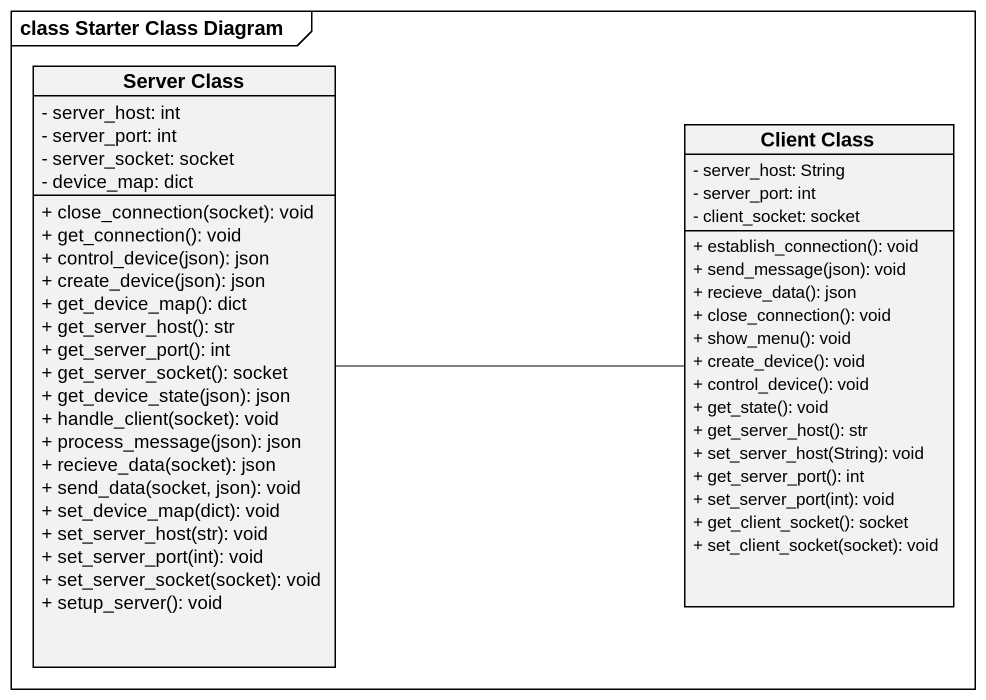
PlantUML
@startuml
mainframe class Starter Class Diagram
hide circle
hide empty members
skinparam classAttributeIconSize 0
class "Server Class" as Server_Class {
  - server_host: int
  - server_port: int
  - server_socket: socket
  - device_map: dict
  + close_connection(socket): void
  + get_connection(): void
  + control_device(json): json
  + create_device(json): json
  + get_device_map(): dict
  + get_server_host(): str
  + get_server_port(): int
  + get_server_socket(): socket
  + get_device_state(json): json
  + handle_client(socket): void
  + process_message(json): json
  + recieve_data(socket): json
  + send_data(socket, json): void
  + set_device_map(dict): void
  + set_server_host(str): void
  + set_server_port(int): void
  + set_server_socket(socket): void
  + setup_server(): void
}
class "Client Class" as Client_Class {
  - server_host: String
  - server_port: int
  - client_socket: socket
  + establish_connection(): void
  + send_message(json): void
  + recieve_data(): json
  + close_connection(): void
  + show_menu(): void
  + create_device(): void
  + control_device(): void
  + get_state(): void
  + get_server_host(): str
  + set_server_host(String): void
  + get_server_port(): int
  + set_server_port(int): void
  + get_client_socket(): socket
  + set_client_socket(socket): void
}
Server_Class -right- Client_Class
@enduml
